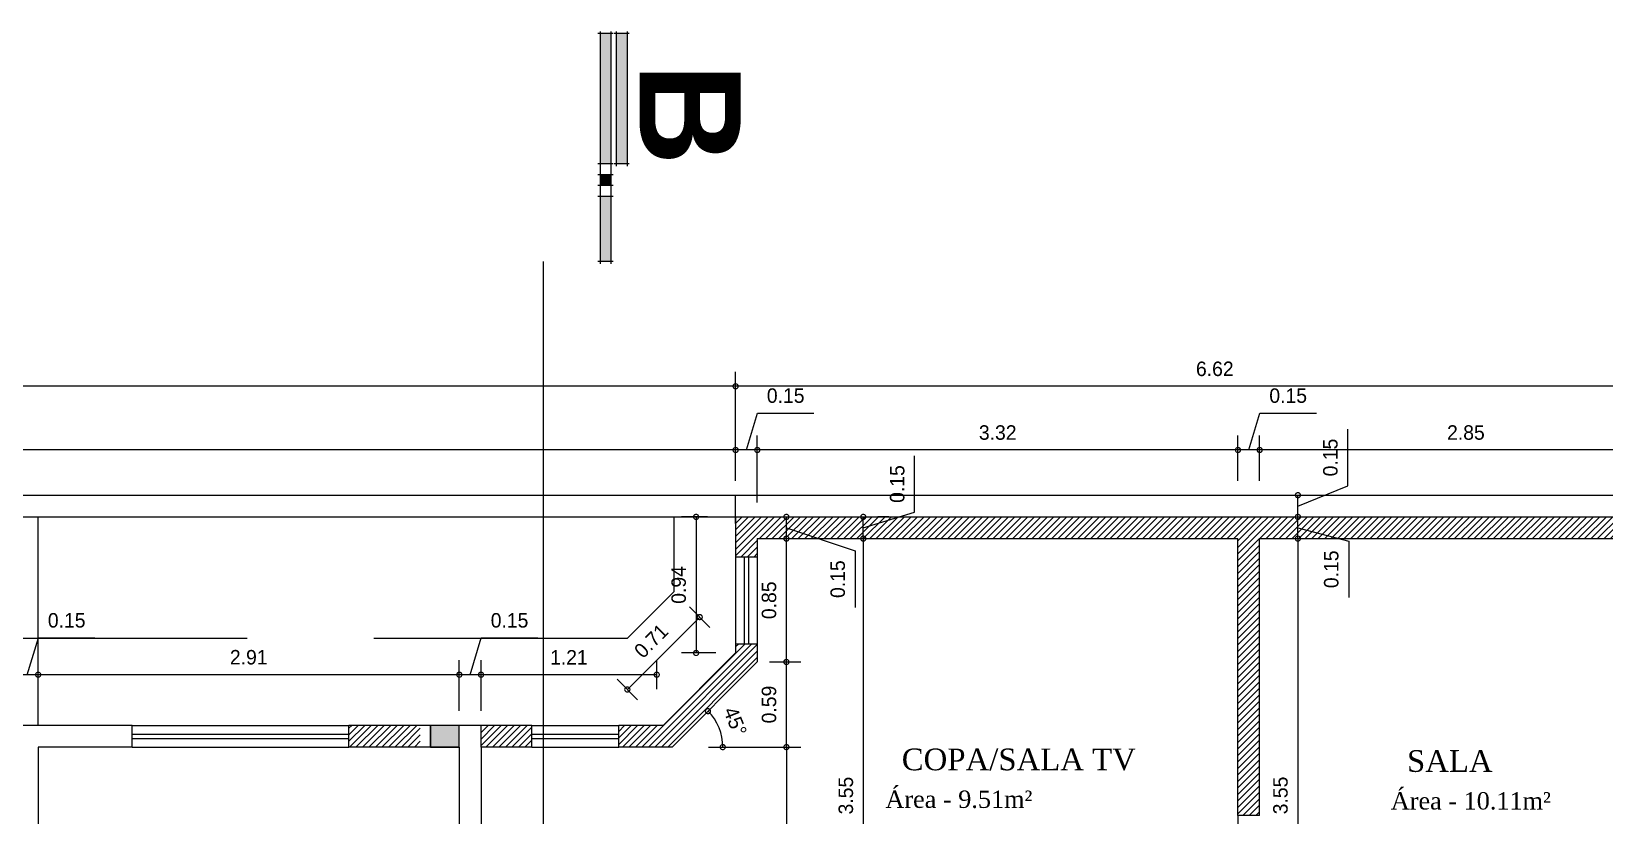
# Model space of a CAD drawing. Extents: x 130 to 509, y 87 to 225.
# Drawn here: x 296.37 to 307.24, y 131.88 to 137.29 of the extents above; entities that cross this region are included whole.
import ezdxf

# ---------------------------------------------------------------- set-up
doc = ezdxf.new("R2010")
doc.units = 0
doc.header["$LTSCALE"] = 7
doc.linetypes.add('ACAD_ISO05W100', pattern=[37.5, 24, -3, 0.5, -3, 0.5, -3, 0.5, -3])
doc.linetypes.add('HIDDEN', pattern=[0.375, 0.25, -0.125])
doc.layers.get('0').update_dxf_attribs({"linetype": 'CONTINUOUS'})
doc.layers.get('DEFPOINTS').update_dxf_attribs({"linetype": 'CONTINUOUS'})
for name, color, linetype in [('01', 7, 'CONTINUOUS'), ('02', 2, 'CONTINUOUS'), ('03', 3, 'CONTINUOUS'), ('04', 4, 'CONTINUOUS'), ('06', 6, 'CONTINUOUS'), ('20', 2, 'CONTINUOUS'), ('40', 4, 'CONTINUOUS'), ('CORTE', 5, 'ACAD_ISO05W100'), ('COTAS', 7, 'CONTINUOUS'), ('CT', 8, 'CONTINUOUS'), ('TEXTO', 3, 'CONTINUOUS')]:
    doc.layers.add(name, color=color, linetype=linetype)
doc.styles.add('SANSSERIFBOLD', font='sasb____.pfb')
doc.styles.add('TIMES', font='times.ttf')
doc.dimstyles.get("Standard").update_dxf_attribs({"dimtxt": 0.18, "dimasz": 0.18, "dimexe": 0.18, "dimexo": 0.0625, "dimgap": 0.09, "dimtad": 0, "dimtih": 1, "dimtoh": 1, "dimdec": 4, "dimzin": 0, "dimdsep": 46, "dimtxsty": 'Standard', "dimcen": 0.09, "dimadec": 0, "dimazin": 0, "dimtfac": 1, "dimtdec": 4, "dimtofl": 0, "dimtmove": 0, "dimatfit": 3, "dimfxl": 1, "dimtolj": 1, "dimtzin": 0, "dimarcsym": 0})
pattern_1 = [(45, (0, -11.625876), (-0.0224506403, 0.0224506403), [])]

# ---------------------------------------------------------------- blocks, each defined once
blk = doc.blocks.new('_DOTSMALL')
at = {"color": 0, "linetype": 'ByBlock', "const_width": 0.5}
blk.add_lwpolyline([(-0.0625, 0, 1), (0.0625, 0, 1)], format="xyb", close=True, dxfattribs=at)
blk = doc.blocks.new('*D93')
at = {"color": 0, "linetype": 'ByBlock'}
for p, q in [((301.049, 143.974), (301.688, 143.974)), ((301.588, 143.974), (301.588, 141.864)), ((301.268, 141.864), (301.688, 141.864))]:
    blk.add_line(p, q, dxfattribs=at)
at = {"layer": 'DEFPOINTS', "color": 0, "linetype": 'ByBlock'}
for p in [(300.799, 143.974), (301.018, 141.864), (301.588, 141.864)]:
    blk.add_point(p, dxfattribs=at)
at = {"color": 0, "linetype": 'ByBlock', "xscale": 0.07, "yscale": 0.07, "zscale": 0.07}
for p, rotation in [((301.588, 143.974), 90), ((301.588, 141.864), 270)]:
    blk.add_blockref('_DOTSMALL', p, dxfattribs=dict(at, rotation=rotation))
at = {"color": 2, "linetype": 'ByBlock', "insert": (301.468, 142.919), "char_height": 0.1, "attachment_point": 5, "rotation": 90}
blk.add_mtext('\\A1;2.11', dxfattribs=at)
blk = doc.blocks.new('*D114')
at = {"layer": 'COTAS', "color": 0}
for p, q in [((304.858, 134.188), (304.858, 134.5)), ((307.708, 134.4), (304.858, 134.4))]:
    blk.add_line(p, q, dxfattribs=at)
at = {"layer": 'DEFPOINTS', "color": 0}
for p in [(304.858, 134.4), (304.858, 133.938), (307.708, 133.938)]:
    blk.add_point(p, dxfattribs=at)
at = {"layer": 'COTAS', "color": 0, "xscale": 0.07, "yscale": 0.07, "zscale": 0.07, "rotation": 180}
blk.add_blockref('_DOTSMALL', (304.858, 134.4), dxfattribs=at)
at = {"layer": 'COTAS', "color": 0, "xscale": 0.07, "yscale": 0.07, "zscale": 0.07}
blk.add_blockref('_DOTSMALL', (307.708, 134.4), dxfattribs=at)
at = {"layer": 'COTAS', "color": 2, "insert": (306.283, 134.52), "char_height": 0.1, "attachment_point": 5}
blk.add_mtext('\\A1;2.85', dxfattribs=at)
blk = doc.blocks.new('*D115')
at = {"layer": 'COTAS', "color": 0}
for p, q in [((304.783, 134.4), (304.86, 134.655)), ((304.86, 134.655), (305.25, 134.655)), ((304.708, 134.188), (304.708, 134.5)), ((304.858, 134.4), (304.708, 134.4))]:
    blk.add_line(p, q, dxfattribs=at)
at = {"layer": 'DEFPOINTS', "color": 0}
for p in [(304.708, 134.4), (304.708, 133.938), (304.858, 133.938)]:
    blk.add_point(p, dxfattribs=at)
at = {"layer": 'COTAS', "color": 0, "xscale": 0.07, "yscale": 0.07, "zscale": 0.07, "rotation": 180}
blk.add_blockref('_DOTSMALL', (304.708, 134.4), dxfattribs=at)
at = {"layer": 'COTAS', "color": 0, "xscale": 0.07, "yscale": 0.07, "zscale": 0.07}
blk.add_blockref('_DOTSMALL', (304.858, 134.4), dxfattribs=at)
at = {"layer": 'COTAS', "color": 2, "insert": (305.055, 134.775), "char_height": 0.1, "attachment_point": 5}
blk.add_mtext('\\A1;0.15', dxfattribs=at)
blk = doc.blocks.new('*D116')
at = {"layer": 'COTAS', "color": 0}
for p, q in [((301.387, 134.038), (301.387, 134.5)), ((304.708, 134.4), (301.387, 134.4))]:
    blk.add_line(p, q, dxfattribs=at)
at = {"layer": 'DEFPOINTS', "color": 0}
for p in [(301.387, 134.4), (301.387, 133.788), (304.708, 133.788)]:
    blk.add_point(p, dxfattribs=at)
at = {"layer": 'COTAS', "color": 0, "xscale": 0.07, "yscale": 0.07, "zscale": 0.07, "rotation": 180}
blk.add_blockref('_DOTSMALL', (301.387, 134.4), dxfattribs=at)
at = {"layer": 'COTAS', "color": 0, "xscale": 0.07, "yscale": 0.07, "zscale": 0.07}
blk.add_blockref('_DOTSMALL', (304.708, 134.4), dxfattribs=at)
at = {"layer": 'COTAS', "color": 2, "insert": (303.048, 134.52), "char_height": 0.1, "attachment_point": 5}
blk.add_mtext('\\A1;3.32', dxfattribs=at)
blk = doc.blocks.new('*D117')
at = {"layer": 'COTAS', "color": 0}
for p, q in [((301.312, 134.4), (301.388, 134.655)), ((301.388, 134.655), (301.778, 134.655)), ((301.237, 134.188), (301.237, 134.5)), ((301.387, 134.4), (301.237, 134.4))]:
    blk.add_line(p, q, dxfattribs=at)
at = {"layer": 'DEFPOINTS', "color": 0}
for p in [(301.237, 134.4), (301.237, 133.938), (301.387, 133.788)]:
    blk.add_point(p, dxfattribs=at)
at = {"layer": 'COTAS', "color": 0, "xscale": 0.07, "yscale": 0.07, "zscale": 0.07, "rotation": 180}
blk.add_blockref('_DOTSMALL', (301.237, 134.4), dxfattribs=at)
at = {"layer": 'COTAS', "color": 0, "xscale": 0.07, "yscale": 0.07, "zscale": 0.07}
blk.add_blockref('_DOTSMALL', (301.387, 134.4), dxfattribs=at)
at = {"layer": 'COTAS', "color": 2, "insert": (301.583, 134.775), "char_height": 0.1, "attachment_point": 5}
blk.add_mtext('\\A1;0.15', dxfattribs=at)
blk = doc.blocks.new('*D118')
at = {"layer": 'COTAS', "color": 0}
for p, q in [((301.471, 132.936), (301.688, 132.936)), ((301.588, 132.348), (301.588, 132.936))]:
    blk.add_line(p, q, dxfattribs=at)
at = {"layer": 'DEFPOINTS', "color": 0}
for p in [(301.221, 132.936), (301.588, 132.936), (300.799, 132.348)]:
    blk.add_point(p, dxfattribs=at)
at = {"layer": 'COTAS', "color": 0, "xscale": 0.07, "yscale": 0.07, "zscale": 0.07}
for p, rotation in [((301.588, 132.936), 90), ((301.588, 132.348), 270)]:
    blk.add_blockref('_DOTSMALL', p, dxfattribs=dict(at, rotation=rotation))
at = {"layer": 'COTAS', "color": 2, "insert": (301.468, 132.642), "char_height": 0.1, "attachment_point": 5, "rotation": 90}
blk.add_mtext('\\A1;0.59', dxfattribs=at)
blk = doc.blocks.new('*D119')
at = {"color": 0, "linetype": 'ByBlock'}
for p, q in [((300.93, 145.564), (300.751, 145.564)), ((300.851, 145.564), (300.851, 144.624)), ((300.987, 144.624), (300.751, 144.624))]:
    blk.add_line(p, q, dxfattribs=at)
at = {"layer": 'DEFPOINTS', "color": 0, "linetype": 'ByBlock'}
for p in [(301.18, 145.564), (300.851, 144.624), (301.237, 144.624)]:
    blk.add_point(p, dxfattribs=at)
at = {"color": 0, "linetype": 'ByBlock', "xscale": 0.07, "yscale": 0.07, "zscale": 0.07}
for p, rotation in [((300.851, 145.564), 90), ((300.851, 144.624), 270)]:
    blk.add_blockref('_DOTSMALL', p, dxfattribs=dict(at, rotation=rotation))
at = {"color": 2, "linetype": 'ByBlock', "insert": (300.731, 145.094), "char_height": 0.1, "attachment_point": 5, "rotation": 90}
blk.add_mtext('\\A1;0.94', dxfattribs=at)
blk = doc.blocks.new('*D120')
at = {"color": 0, "linetype": 'ByBlock'}
for p, q in [((301.06, 144.801), (300.918, 144.943)), ((300.989, 144.872), (300.489, 144.372)), ((300.56, 144.301), (300.418, 144.443))]:
    blk.add_line(p, q, dxfattribs=at)
at = {"layer": 'DEFPOINTS', "color": 0, "linetype": 'ByBlock'}
for p in [(301.237, 144.624), (300.489, 144.372), (300.737, 144.124)]:
    blk.add_point(p, dxfattribs=at)
at = {"color": 0, "linetype": 'ByBlock', "xscale": 0.07, "yscale": 0.07, "zscale": 0.07}
for p, rotation in [((300.989, 144.872), 44.99999999999025), ((300.489, 144.372), 224.9999999999903)]:
    blk.add_blockref('_DOTSMALL', p, dxfattribs=dict(at, rotation=rotation))
at = {"color": 2, "linetype": 'ByBlock', "insert": (300.654, 144.707), "char_height": 0.1, "attachment_point": 5, "rotation": 45}
blk.add_mtext('\\A1;0.71', dxfattribs=at)
blk = doc.blocks.new('*D121')
at = {"color": 0, "linetype": 'ByBlock'}
for p, q in [((299.478, 144.224), (299.478, 144.574)), ((300.692, 144.374), (300.692, 144.574)), ((300.692, 144.474), (299.478, 144.474))]:
    blk.add_line(p, q, dxfattribs=at)
at = {"layer": 'DEFPOINTS', "color": 0, "linetype": 'ByBlock'}
for p in [(299.478, 144.474), (300.692, 144.124), (299.478, 143.974)]:
    blk.add_point(p, dxfattribs=at)
at = {"color": 0, "linetype": 'ByBlock', "xscale": 0.07, "yscale": 0.07, "zscale": 0.07, "rotation": 180}
blk.add_blockref('_DOTSMALL', (299.478, 144.474), dxfattribs=at)
at = {"color": 0, "linetype": 'ByBlock', "xscale": 0.07, "yscale": 0.07, "zscale": 0.07}
blk.add_blockref('_DOTSMALL', (300.692, 144.474), dxfattribs=at)
at = {"color": 2, "linetype": 'ByBlock', "insert": (300.085, 144.594), "char_height": 0.1, "attachment_point": 5}
blk.add_mtext('\\A1;1.21', dxfattribs=at)
blk = doc.blocks.new('*D122')
at = {"layer": 'COTAS', "color": 0}
for p, q in [((299.403, 132.848), (299.48, 133.103)), ((299.48, 133.103), (299.87, 133.103)), ((299.328, 132.598), (299.328, 132.948)), ((299.478, 132.848), (299.328, 132.848))]:
    blk.add_line(p, q, dxfattribs=at)
at = {"layer": 'DEFPOINTS', "color": 0}
for p in [(299.328, 132.848), (299.328, 132.348), (299.478, 132.348)]:
    blk.add_point(p, dxfattribs=at)
at = {"layer": 'COTAS', "color": 0, "xscale": 0.07, "yscale": 0.07, "zscale": 0.07, "rotation": 180}
blk.add_blockref('_DOTSMALL', (299.328, 132.848), dxfattribs=at)
at = {"layer": 'COTAS', "color": 0, "xscale": 0.07, "yscale": 0.07, "zscale": 0.07}
blk.add_blockref('_DOTSMALL', (299.478, 132.848), dxfattribs=at)
at = {"layer": 'COTAS', "color": 2, "insert": (299.675, 133.223), "char_height": 0.1, "attachment_point": 5}
blk.add_mtext('\\A1;0.15', dxfattribs=at)
blk = doc.blocks.new('*D123')
at = {"layer": 'COTAS', "color": 0}
for p, q in [((296.418, 132.598), (296.418, 132.948)), ((299.328, 132.848), (296.418, 132.848))]:
    blk.add_line(p, q, dxfattribs=at)
at = {"layer": 'DEFPOINTS', "color": 0}
for p in [(296.418, 132.848), (296.418, 132.348), (299.328, 132.348)]:
    blk.add_point(p, dxfattribs=at)
at = {"layer": 'COTAS', "color": 0, "xscale": 0.07, "yscale": 0.07, "zscale": 0.07, "rotation": 180}
blk.add_blockref('_DOTSMALL', (296.418, 132.848), dxfattribs=at)
at = {"layer": 'COTAS', "color": 0, "xscale": 0.07, "yscale": 0.07, "zscale": 0.07}
blk.add_blockref('_DOTSMALL', (299.328, 132.848), dxfattribs=at)
at = {"layer": 'COTAS', "color": 2, "insert": (297.873, 132.968), "char_height": 0.1, "attachment_point": 5}
blk.add_mtext('\\A1;2.91', dxfattribs=at)
blk = doc.blocks.new('*D182')
at = {"layer": 'COTAS', "color": 0}
for p, q in [((301.432, 133.788), (301.488, 133.788)), ((301.588, 132.936), (301.588, 133.788))]:
    blk.add_line(p, q, dxfattribs=at)
at = {"layer": 'DEFPOINTS', "color": 0}
for p in [(301.588, 133.788), (301.682, 133.788), (301.387, 132.936)]:
    blk.add_point(p, dxfattribs=at)
at = {"layer": 'COTAS', "color": 0, "xscale": 0.07, "yscale": 0.07, "zscale": 0.07}
for p, rotation in [((301.588, 133.788), 90), ((301.588, 132.936), 270)]:
    blk.add_blockref('_DOTSMALL', p, dxfattribs=dict(at, rotation=rotation))
at = {"layer": 'COTAS', "color": 2, "insert": (301.468, 133.362), "char_height": 0.1, "attachment_point": 5, "rotation": 90}
blk.add_mtext('\\A1;0.85', dxfattribs=at)
blk = doc.blocks.new('*D183')
at = {"layer": 'COTAS', "color": 0}
for p, q in [((301.432, 133.938), (301.488, 133.938)), ((301.588, 133.788), (301.588, 133.938)), ((301.588, 133.863), (302.063, 133.703)), ((302.063, 133.703), (302.063, 133.313))]:
    blk.add_line(p, q, dxfattribs=at)
at = {"layer": 'DEFPOINTS', "color": 0}
for p in [(301.588, 133.938), (301.682, 133.938), (301.682, 133.788)]:
    blk.add_point(p, dxfattribs=at)
at = {"layer": 'COTAS', "color": 0, "xscale": 0.07, "yscale": 0.07, "zscale": 0.07}
for p, rotation in [((301.588, 133.938), 90), ((301.588, 133.788), 270)]:
    blk.add_blockref('_DOTSMALL', p, dxfattribs=dict(at, rotation=rotation))
at = {"layer": 'COTAS', "color": 2, "insert": (301.943, 133.508), "char_height": 0.1, "attachment_point": 5, "rotation": 90}
blk.add_mtext('\\A1;0.15', dxfattribs=at)
blk = doc.blocks.new('*D184')
at = {"layer": 'COTAS', "color": 0}
for p, q in [((284.928, 134.188), (284.928, 134.5)), ((301.237, 134.4), (284.928, 134.4))]:
    blk.add_line(p, q, dxfattribs=at)
at = {"layer": 'DEFPOINTS', "color": 0}
for p in [(284.928, 134.4), (284.928, 133.938), (301.237, 133.938)]:
    blk.add_point(p, dxfattribs=at)
at = {"layer": 'COTAS', "color": 0, "xscale": 0.07, "yscale": 0.07, "zscale": 0.07, "rotation": 180}
blk.add_blockref('_DOTSMALL', (284.928, 134.4), dxfattribs=at)
at = {"layer": 'COTAS', "color": 0, "xscale": 0.07, "yscale": 0.07, "zscale": 0.07}
blk.add_blockref('_DOTSMALL', (301.237, 134.4), dxfattribs=at)
at = {"layer": 'COTAS', "color": 2, "insert": (293.083, 134.52), "char_height": 0.1, "attachment_point": 5}
blk.add_mtext('\\A1;16.31', dxfattribs=at)
blk = doc.blocks.new('*D186')
at = {"layer": 'COTAS', "color": 0}
for p, q in [((296.343, 132.848), (296.42, 133.103)), ((296.42, 133.103), (296.81, 133.103)), ((296.268, 132.598), (296.268, 132.948)), ((296.418, 132.848), (296.268, 132.848))]:
    blk.add_line(p, q, dxfattribs=at)
at = {"layer": 'DEFPOINTS', "color": 0}
for p in [(296.268, 132.848), (296.268, 132.348), (296.418, 132.348)]:
    blk.add_point(p, dxfattribs=at)
at = {"layer": 'COTAS', "color": 0, "xscale": 0.07, "yscale": 0.07, "zscale": 0.07, "rotation": 180}
blk.add_blockref('_DOTSMALL', (296.268, 132.848), dxfattribs=at)
at = {"layer": 'COTAS', "color": 0, "xscale": 0.07, "yscale": 0.07, "zscale": 0.07}
blk.add_blockref('_DOTSMALL', (296.418, 132.848), dxfattribs=at)
at = {"layer": 'COTAS', "color": 2, "insert": (296.615, 133.223), "char_height": 0.1, "attachment_point": 5}
blk.add_mtext('\\A1;0.15', dxfattribs=at)
blk = doc.blocks.new('*D189')
at = {"color": 0, "linetype": 'ByBlock'}
for p, q in [((305.108, 145.414), (305.222, 145.414)), ((305.122, 145.414), (305.122, 141.867)), ((305.108, 141.867), (305.222, 141.867))]:
    blk.add_line(p, q, dxfattribs=at)
at = {"layer": 'DEFPOINTS', "color": 0, "linetype": 'ByBlock'}
for p in [(304.858, 145.414), (304.858, 141.867), (305.122, 141.867)]:
    blk.add_point(p, dxfattribs=at)
at = {"color": 0, "linetype": 'ByBlock', "xscale": 0.07, "yscale": 0.07, "zscale": 0.07}
for p, rotation in [((305.122, 145.414), 90), ((305.122, 141.867), 270)]:
    blk.add_blockref('_DOTSMALL', p, dxfattribs=dict(at, rotation=rotation))
at = {"color": 2, "linetype": 'ByBlock', "insert": (305.002, 143.64), "char_height": 0.1, "attachment_point": 5, "rotation": 90}
blk.add_mtext('\\A1;3.55', dxfattribs=at)
blk = doc.blocks.new('*D194')
at = {"layer": 'COTAS', "color": 0}
for p, q in [((304.891, 133.938), (305.022, 133.938)), ((305.122, 133.788), (305.122, 133.938)), ((305.122, 133.863), (305.473, 133.771)), ((305.473, 133.771), (305.473, 133.381))]:
    blk.add_line(p, q, dxfattribs=at)
at = {"layer": 'DEFPOINTS', "color": 0}
for p in [(305.122, 133.938), (305.141, 133.938), (304.858, 133.788)]:
    blk.add_point(p, dxfattribs=at)
at = {"layer": 'COTAS', "color": 0, "xscale": 0.07, "yscale": 0.07, "zscale": 0.07}
for p, rotation in [((305.122, 133.938), 90), ((305.122, 133.788), 270)]:
    blk.add_blockref('_DOTSMALL', p, dxfattribs=dict(at, rotation=rotation))
at = {"layer": 'COTAS', "color": 2, "insert": (305.353, 133.576), "char_height": 0.1, "attachment_point": 5, "rotation": 90}
blk.add_mtext('\\A1;0.15', dxfattribs=at)
blk = doc.blocks.new('*D195')
at = {"layer": 'COTAS', "color": 0}
for p, q in [((305.467, 134.153), (305.467, 134.543)), ((305.122, 134.013), (305.467, 134.153)), ((304.891, 134.088), (305.022, 134.088)), ((305.122, 133.938), (305.122, 134.088))]:
    blk.add_line(p, q, dxfattribs=at)
at = {"layer": 'DEFPOINTS', "color": 0}
for p in [(305.122, 134.088), (305.141, 134.088), (305.141, 133.938)]:
    blk.add_point(p, dxfattribs=at)
at = {"layer": 'COTAS', "color": 0, "xscale": 0.07, "yscale": 0.07, "zscale": 0.07}
for p, rotation in [((305.122, 134.088), 90), ((305.122, 133.938), 270)]:
    blk.add_blockref('_DOTSMALL', p, dxfattribs=dict(at, rotation=rotation))
at = {"layer": 'COTAS', "color": 2, "insert": (305.347, 134.348), "char_height": 0.1, "attachment_point": 5, "rotation": 90}
blk.add_mtext('\\A1;0.15', dxfattribs=at)
blk = doc.blocks.new('*D200')
at = {"color": 0, "linetype": 'ByBlock'}
for p, q in [((301.237, 145.814), (301.237, 146.566)), ((307.858, 145.814), (307.858, 146.566)), ((307.858, 146.466), (301.237, 146.466))]:
    blk.add_line(p, q, dxfattribs=at)
at = {"layer": 'DEFPOINTS', "color": 0, "linetype": 'ByBlock'}
for p in [(301.237, 146.466), (301.237, 145.564), (307.858, 145.564)]:
    blk.add_point(p, dxfattribs=at)
at = {"color": 0, "linetype": 'ByBlock', "xscale": 0.07, "yscale": 0.07, "zscale": 0.07, "rotation": 180}
blk.add_blockref('_DOTSMALL', (301.237, 146.466), dxfattribs=at)
at = {"color": 0, "linetype": 'ByBlock', "xscale": 0.07, "yscale": 0.07, "zscale": 0.07}
blk.add_blockref('_DOTSMALL', (307.858, 146.466), dxfattribs=at)
at = {"color": 2, "linetype": 'ByBlock', "insert": (304.548, 146.586), "char_height": 0.1, "attachment_point": 5}
blk.add_mtext('\\A1;6.62', dxfattribs=at)
blk = doc.blocks.new('*D203')
at = {"layer": 'COTAS', "color": 0}
for p, q in [((284.928, 134.188), (284.928, 134.94)), ((301.237, 134.84), (284.928, 134.84))]:
    blk.add_line(p, q, dxfattribs=at)
at = {"layer": 'DEFPOINTS', "color": 0}
for p in [(284.928, 134.84), (284.928, 133.938), (301.237, 133.938)]:
    blk.add_point(p, dxfattribs=at)
at = {"layer": 'COTAS', "color": 0, "xscale": 0.07, "yscale": 0.07, "zscale": 0.07, "rotation": 180}
blk.add_blockref('_DOTSMALL', (284.928, 134.84), dxfattribs=at)
at = {"layer": 'COTAS', "color": 0, "xscale": 0.07, "yscale": 0.07, "zscale": 0.07}
blk.add_blockref('_DOTSMALL', (301.237, 134.84), dxfattribs=at)
at = {"layer": 'COTAS', "color": 2, "insert": (293.083, 134.96), "char_height": 0.1, "attachment_point": 5}
blk.add_mtext('\\A1;16.31', dxfattribs=at)
blk = doc.blocks.new('*D244')
at = {"layer": '01', "color": 0}
blk.add_arc((300.799, 132.348), 0.35, 0, 45, dxfattribs=at)
at = {"layer": 'DEFPOINTS', "color": 0}
for p in [(301.387, 132.936), (301.102, 132.523), (300.799, 132.348), (300.799, 132.348), (301.426, 132.348)]:
    blk.add_point(p, dxfattribs=at)
at = {"layer": '01', "color": 0, "xscale": 0.07, "yscale": 0.07, "zscale": 0.07}
for p, rotation in [((301.046, 132.596), 134.9999999999915), ((301.148, 132.348), 270.0000000000017)]:
    blk.add_blockref('_DOTSMALL', p, dxfattribs=dict(at, rotation=rotation))
at = {"layer": '01', "color": 2, "insert": (301.234, 132.525), "char_height": 0.1, "attachment_point": 5, "rotation": 292.1275}
blk.add_mtext('\\A1;45°', dxfattribs=at)
blk = doc.blocks.new('*D251')
at = {"color": 0, "linetype": 'ByBlock'}
for p, q in [((301.637, 133.788), (302.219, 133.788)), ((302.119, 133.788), (302.119, 130.238)), ((301.518, 130.238), (302.219, 130.238))]:
    blk.add_line(p, q, dxfattribs=at)
at = {"layer": 'DEFPOINTS', "color": 0, "linetype": 'ByBlock'}
for p in [(301.387, 133.788), (301.268, 130.238), (302.119, 130.238)]:
    blk.add_point(p, dxfattribs=at)
at = {"color": 0, "linetype": 'ByBlock', "xscale": 0.07, "yscale": 0.07, "zscale": 0.07}
for p, rotation in [((302.119, 133.788), 90), ((302.119, 130.238), 270)]:
    blk.add_blockref('_DOTSMALL', p, dxfattribs=dict(at, rotation=rotation))
at = {"color": 2, "linetype": 'ByBlock', "insert": (301.999, 132.013), "char_height": 0.1, "attachment_point": 5, "rotation": 90}
blk.add_mtext('\\A1;3.55', dxfattribs=at)
blk = doc.blocks.new('*D256')
at = {"layer": 'COTAS', "color": 0}
for p, q in [((302.474, 133.97), (302.474, 134.36)), ((302.119, 133.863), (302.474, 133.97)), ((302.119, 133.788), (302.119, 133.938)), ((302.295, 133.938), (302.219, 133.938))]:
    blk.add_line(p, q, dxfattribs=at)
at = {"layer": 'DEFPOINTS', "color": 0}
for p in [(302.045, 133.938), (302.119, 133.938), (301.387, 133.788)]:
    blk.add_point(p, dxfattribs=at)
at = {"layer": 'COTAS', "color": 0, "xscale": 0.07, "yscale": 0.07, "zscale": 0.07}
for p, rotation in [((302.119, 133.938), 90), ((302.119, 133.788), 270)]:
    blk.add_blockref('_DOTSMALL', p, dxfattribs=dict(at, rotation=rotation))
at = {"layer": 'COTAS', "color": 2, "insert": (302.354, 134.165), "char_height": 0.1, "attachment_point": 5, "rotation": 90}
blk.add_mtext('\\A1;0.15', dxfattribs=at)
blk = doc.blocks.new('CT')
at = {"layer": 'CT'}
for p, q in [((-2.14, 0.25), (-0.9, 0.25)), ((-2.14, 0.15), (-0.9, 0.15)), ((-2.12, 0.27), (-2.12, 0.13)), ((-0.92, 0.27), (-0.92, 0.13)), ((-2.14, 0.1), (0, 0.1)), ((-2.14, 0), (0, 0)), ((-2.12, 0.12), (-2.12, -0.02)), ((-0.92, 0.12), (-0.92, -0.02)), ((-0.82, 0.12), (-0.82, -0.02)), ((-0.72, 0.12), (-0.72, -0.02)), ((-0.62, 0.12), (-0.62, -0.02)), ((-0.02, 0.12), (-0.02, -0.02))]:
    blk.add_line(p, q, dxfattribs=at)
for points in [[(-2.12, 0.15), (-0.92, 0.15), (-2.12, 0.25), (-0.92, 0.25)], [(-2.12, 0), (-0.92, 0), (-2.12, 0.1), (-0.92, 0.1)], [(-0.82, 0), (-0.72, 0), (-0.82, 0.1), (-0.72, 0.1)], [(-0.62, 0), (-0.02, 0), (-0.62, 0.1), (-0.02, 0.1)]]:
    blk.add_solid(points, dxfattribs=at)
blk = doc.blocks.new('A$C1A152EBB')
at = {"layer": 'CORTE'}
blk.add_line((0, 14.468), (0, 1.59), dxfattribs=at)
at = {"layer": 'CORTE', "yscale": 0.75, "zscale": 0.75, "rotation": 270}
for p, xscale in [((0.392, 14.453), 0.75), ((0.392, 1.605), -0.75)]:
    blk.add_blockref('CT', p, dxfattribs=dict(at, xscale=xscale))
at = {"layer": 'CORTE', "color": 4, "style": 'SANSSERIFBOLD'}
for p in [(0.665, 15.839), (0.648, 0.729)]:
    blk.add_text('B', height=0.7, rotation=270, dxfattribs=at).set_placement(p)

msp = doc.modelspace()

# ---------------------------------------------------------------- hatches: boundary and pattern name
at = {"layer": '40'}
msp.add_hatch(color=256, dxfattribs=at).paths.add_polyline_path([(299.328, 132.348), (299.328, 132.498), (299.128, 132.498), (299.128, 132.348)])
at = {"layer": 'COTAS'}
h = msp.add_hatch(dxfattribs=at)
h.set_pattern_fill('ANSI31', color=256, scale=0.01, style=0)
h.set_pattern_definition(pattern_1)
h.paths.add_polyline_path([(304.708, 133.938), (301.237, 133.938), (301.237, 133.662), (301.387, 133.662), (301.387, 133.788), (304.708, 133.788)])
h = msp.add_hatch(dxfattribs=at)
h.set_pattern_fill('ANSI31', color=256, scale=0.01, style=0)
h.set_pattern_definition(pattern_1)
h.paths.add_polyline_path([(304.858, 133.788), (304.858, 133.938), (304.708, 133.938), (304.708, 133.788), (304.708, 131.875), (304.858, 131.875)])
h = msp.add_hatch(dxfattribs=at)
h.set_pattern_fill('ANSI31', color=256, scale=0.01, style=0)
h.set_pattern_definition(pattern_1)
h.paths.add_polyline_path([(307.858, 133.938), (304.858, 133.938), (304.858, 133.788), (307.708, 133.788), (307.708, 133.722), (307.858, 133.722)])
h = msp.add_hatch(dxfattribs=at)
h.set_pattern_fill('ANSI31', color=256, scale=0.01, style=0)
h.set_pattern_definition(pattern_1)
h.paths.add_polyline_path([(299.478, 132.498), (299.478, 132.348), (299.829, 132.348), (299.829, 132.498)])
h.paths.add_polyline_path([(300.799, 132.348), (301.387, 132.936), (301.387, 133.062), (301.237, 133.062), (301.237, 132.998), (300.737, 132.498), (300.429, 132.498), (300.429, 132.348)])
h = msp.add_hatch(dxfattribs=at)
h.set_pattern_fill('ANSI31', color=256, scale=0.01, style=0)
h.set_pattern_definition(pattern_1)
h.paths.add_polyline_path([(299.058, 132.498), (298.564, 132.498), (298.564, 132.348), (299.058, 132.348)])

# ---------------------------------------------------------------- linework, layer by layer
at = {"layer": '02'}
msp.add_line((296.418, 132.498), (296.418, 133.938), dxfattribs=at)
at = {"layer": '02', "linetype": 'HIDDEN'}
for p, q in [((300.812, 133.422), (300.812, 133.938)), ((300.488, 133.098), (300.812, 133.422)), ((300.488, 133.098), (293.348, 133.098))]:
    msp.add_line(p, q, dxfattribs=at)
at = {"layer": '03'}
for p, q in [((301.297, 133.662), (301.297, 133.062)), ((301.327, 133.662), (301.327, 133.062)), ((297.067, 132.438), (298.564, 132.438)), ((297.067, 132.408), (298.564, 132.408)), ((299.829, 132.438), (300.429, 132.438)), ((299.829, 132.408), (300.429, 132.408)), ((304.708, 131.875), (304.708, 131.125))]:
    msp.add_line(p, q, dxfattribs=at)
at = {"layer": '04'}
for p, q in [((284.778, 134.088), (301.237, 134.088)), ((284.928, 133.938), (301.237, 133.938)), ((299.128, 132.348), (299.128, 132.498))]:
    msp.add_line(p, q, dxfattribs=at)
at = {"layer": '06'}
for p, q in [((301.237, 134.088), (307.858, 134.088)), ((301.237, 133.893), (301.237, 134.088)), ((301.237, 133.938), (307.858, 133.938)), ((301.237, 133.938), (301.237, 133.662)), ((301.387, 133.788), (304.708, 133.788)), ((301.387, 133.788), (301.387, 133.662)), ((304.708, 131.875), (304.708, 133.788)), ((304.858, 133.788), (307.708, 133.788)), ((304.858, 131.875), (304.858, 133.788)), ((301.237, 133.662), (301.387, 133.662)), ((301.237, 133.062), (301.387, 133.062)), ((301.237, 133.062), (301.237, 132.998)), ((301.387, 133.062), (301.387, 132.936)), ((300.737, 132.498), (301.237, 132.998)), ((300.799, 132.348), (301.387, 132.936)), ((297.067, 132.498), (293.348, 132.498)), ((297.067, 132.348), (297.067, 132.498)), ((299.829, 132.498), (298.564, 132.498)), ((298.564, 132.348), (298.564, 132.498)), ((299.478, 132.348), (299.478, 132.498)), ((299.829, 132.348), (299.829, 132.498)), ((300.737, 132.498), (300.429, 132.498)), ((300.429, 132.348), (300.429, 132.498)), ((296.418, 132.348), (296.418, 130.218)), ((297.067, 132.348), (296.418, 132.348)), ((299.328, 132.348), (298.564, 132.348)), ((299.328, 132.348), (299.128, 132.348)), ((299.128, 132.348), (299.328, 132.348)), ((299.328, 132.348), (299.328, 131.208)), ((299.829, 132.348), (299.478, 132.348)), ((299.478, 132.348), (299.478, 131.208)), ((300.567, 132.348), (300.429, 132.348)), ((300.799, 132.348), (300.429, 132.348)), ((304.858, 131.875), (304.708, 131.875))]:
    msp.add_line(p, q, dxfattribs=at)
msp.add_lwpolyline([(299.328, 132.498), (299.128, 132.498), (299.128, 132.348), (299.328, 132.348)], close=True, dxfattribs=at)
at = {"layer": '20'}
for p, q in [((301.237, 133.662), (301.237, 133.062)), ((301.387, 133.662), (301.387, 133.062)), ((297.067, 132.498), (298.564, 132.498)), ((299.829, 132.498), (300.429, 132.498)), ((297.067, 132.348), (298.564, 132.348)), ((298.56, 132.348), (298.56, 132.348)), ((299.277, 132.348), (299.251, 132.348)), ((299.829, 132.348), (300.429, 132.348))]:
    msp.add_line(p, q, dxfattribs=at)

# ---------------------------------------------------------------- block references
at = {"layer": '01'}
msp.add_blockref('A$C1A152EBB', (299.908, 121.233), dxfattribs=at)

# ---------------------------------------------------------------- texts
at = {"layer": 'TEXTO', "style": 'TIMES'}
for s, height, p in [('COPA/SALA TV', 0.15, (302.385, 132.188)), ('SALA', 0.15, (305.876, 132.177)), ('Área - 9.51m²', 0.12, (302.272, 131.928)), ('Área - 10.11m²', 0.12, (305.764, 131.917))]:
    msp.add_text(s, height=height, dxfattribs=at).set_placement(p)

# ---------------------------------------------------------------- dimensions: what is measured, and where the dimension line sits
at = {"layer": '01'}
dim = msp.add_angular_dim_2l(base=(301.102, 132.523), line1=((300.799, 132.348), (301.426, 132.348)), line2=((300.799, 132.348), (301.387, 132.936)), dimstyle='Standard', override={"dimtxt": 0.1, "dimasz": 0.07, "dimexe": 0.1, "dimexo": 0.25, "dimgap": 0.07, "dimtad": 1, "dimtih": 0, "dimtoh": 0, "dimdec": 2, "dimzin": 8, "dimblk1": 'DOTSMALL', "dimblk2": 'DOTSMALL', "dimsah": 1, "dimcen": -0.1, "dimclrt": 2, "dimadec": 2, "dimazin": 2, "dimtdec": 2, "dimtofl": 1}, dxfattribs=at)
dim.commit()
dim.dimension.update_dxf_attribs({"geometry": '*D244', "text_midpoint": (301.123, 132.48), "dimtype": 162})
at = {"layer": 'COTAS'}
for base, p1, p2, picture, middle in [((284.928, 134.84), (301.237, 133.938), (284.928, 133.938), '*D203', (293.083, 134.96)), ((301.237, 134.4), (301.387, 133.788), (301.237, 133.938), '*D117', (301.458, 134.775)), ((304.708, 134.4), (304.858, 133.938), (304.708, 133.938), '*D115', (304.93, 134.775)), ((284.928, 134.4), (301.237, 133.938), (284.928, 133.938), '*D184', (293.083, 134.52)), ((301.387, 134.4), (304.708, 133.788), (301.387, 133.788), '*D116', (303.048, 134.52)), ((304.858, 134.4), (307.708, 133.938), (304.858, 133.938), '*D114', (306.283, 134.52)), ((296.268, 132.848), (296.418, 132.348), (296.268, 132.348), '*D186', (296.49, 133.223)), ((299.328, 132.848), (299.478, 132.348), (299.328, 132.348), '*D122', (299.55, 133.223)), ((296.418, 132.848), (299.328, 132.348), (296.418, 132.348), '*D123', (297.873, 132.968))]:
    dim = msp.add_linear_dim(base=base, p1=p1, p2=p2, dimstyle='Standard', override={"dimtxt": 0.1, "dimasz": 0.07, "dimexe": 0.1, "dimexo": 0.25, "dimgap": 0.07, "dimtad": 1, "dimtih": 0, "dimtoh": 0, "dimdec": 2, "dimzin": 8, "dimblk1": 'DOTSMALL', "dimblk2": 'DOTSMALL', "dimsah": 1, "dimcen": -0.1, "dimse1": 1, "dimclrt": 2, "dimtdec": 2, "dimtofl": 1, "dimtmove": 1}, dxfattribs=at)
    dim.commit()
    dim.dimension.update_dxf_attribs({"geometry": picture, "text_midpoint": middle})
for base, p1, p2, picture, middle in [((301.237, 134.84), (307.858, 133.938), (301.237, 133.938), '*D200', (304.548, 134.96)), ((299.478, 132.848), (300.692, 132.498), (299.478, 132.348), '*D121', (300.085, 132.968))]:
    dim = msp.add_linear_dim(base=base, p1=p1, p2=p2, dimstyle='Standard', override={"dimtxt": 0.1, "dimasz": 0.07, "dimexe": 0.1, "dimexo": 0.25, "dimgap": 0.07, "dimtad": 1, "dimtih": 0, "dimtoh": 0, "dimdec": 2, "dimzin": 8, "dimblk1": 'DOTSMALL', "dimblk2": 'DOTSMALL', "dimsah": 1, "dimcen": -0.1, "dimclrt": 2, "dimtdec": 2, "dimtofl": 1}, dxfattribs=at)
    dim.commit()
    dim.dimension.update_dxf_attribs({"geometry": picture, "text_midpoint": middle, "insert": (0, -11.626)})
for base, p1, p2, picture, middle in [((305.122, 134.088), (305.141, 133.938), (305.141, 134.088), '*D195', (305.467, 134.223)), ((301.588, 133.938), (301.682, 133.788), (301.682, 133.938), '*D183', (302.063, 133.633)), ((305.122, 133.938), (304.858, 133.788), (305.141, 133.938), '*D194', (305.473, 133.701))]:
    dim = msp.add_linear_dim(base=base, p1=p1, p2=p2, angle=90, dimstyle='Standard', override={"dimtxt": 0.1, "dimasz": 0.07, "dimexe": 0.1, "dimexo": 0.25, "dimgap": 0.07, "dimtad": 1, "dimtih": 0, "dimtoh": 0, "dimdec": 2, "dimzin": 8, "dimblk1": 'DOTSMALL', "dimblk2": 'DOTSMALL', "dimsah": 1, "dimcen": -0.1, "dimse1": 1, "dimclrt": 2, "dimtdec": 2, "dimtofl": 1, "dimtmove": 1}, dxfattribs=at)
    dim.commit()
    dim.dimension.update_dxf_attribs({"geometry": picture, "text_midpoint": middle, "dimtype": 160})
for base, p1, p2, override, picture, middle in [((302.119, 133.938), (301.387, 133.788), (302.045, 133.938), {"dimtxt": 0.1, "dimasz": 0.07, "dimexe": 0.1, "dimexo": 0.25, "dimgap": 0.07, "dimtad": 1, "dimtih": 0, "dimtoh": 0, "dimdec": 2, "dimzin": 8, "dimblk1": 'DOTSMALL', "dimblk2": 'DOTSMALL', "dimsah": 1, "dimcen": -0.1, "dimse1": 1, "dimclrt": 2, "dimtdec": 2, "dimtofl": 1, "dimtmove": 1}, '*D256', (302.354, 134.04)), ((302.119, 130.238), (301.387, 133.788), (301.268, 130.238), {"dimtxt": 0.1, "dimasz": 0.07, "dimexe": 0.1, "dimexo": 0.25, "dimgap": 0.07, "dimtad": 1, "dimtih": 0, "dimtoh": 0, "dimdec": 2, "dimzin": 8, "dimblk1": 'DOTSMALL', "dimblk2": 'DOTSMALL', "dimsah": 1, "dimcen": -0.1, "dimclrt": 2, "dimtdec": 2, "dimtofl": 1}, '*D251', (301.999, 132.013)), ((301.588, 133.788), (301.387, 132.936), (301.682, 133.788), {"dimtxt": 0.1, "dimasz": 0.07, "dimexe": 0.1, "dimexo": 0.25, "dimgap": 0.07, "dimtad": 1, "dimtih": 0, "dimtoh": 0, "dimdec": 2, "dimzin": 8, "dimblk1": 'DOTSMALL', "dimblk2": 'DOTSMALL', "dimsah": 1, "dimcen": -0.1, "dimse1": 1, "dimclrt": 2, "dimtdec": 2, "dimtofl": 1, "dimtmove": 1}, '*D182', (301.468, 133.362)), ((301.588, 132.936), (300.799, 132.348), (301.221, 132.936), {"dimtxt": 0.1, "dimasz": 0.07, "dimexe": 0.1, "dimexo": 0.25, "dimgap": 0.07, "dimtad": 1, "dimtih": 0, "dimtoh": 0, "dimdec": 2, "dimzin": 8, "dimblk1": 'DOTSMALL', "dimblk2": 'DOTSMALL', "dimsah": 1, "dimcen": -0.1, "dimse1": 1, "dimclrt": 2, "dimtdec": 2, "dimtofl": 1, "dimtmove": 1}, '*D118', (301.468, 132.642))]:
    dim = msp.add_linear_dim(base=base, p1=p1, p2=p2, angle=90, dimstyle='Standard', override=override, dxfattribs=at)
    dim.commit()
    dim.dimension.update_dxf_attribs({"geometry": picture, "text_midpoint": middle})
for base, p1, p2, picture, middle, set_off in [((300.964, 132.998), (301.293, 133.938), (301.35, 132.998), '*D119', (300.844, 133.468), (0.113, -11.626)), ((305.122, 130.241), (304.858, 133.788), (304.858, 130.241), '*D189', (305.002, 132.015), (0, -11.626)), ((301.588, 130.238), (300.799, 132.348), (301.018, 130.238), '*D93', (301.468, 131.293), (0, -11.626))]:
    dim = msp.add_linear_dim(base=base, p1=p1, p2=p2, angle=90, dimstyle='Standard', override={"dimtxt": 0.1, "dimasz": 0.07, "dimexe": 0.1, "dimexo": 0.25, "dimgap": 0.07, "dimtad": 1, "dimtih": 0, "dimtoh": 0, "dimdec": 2, "dimzin": 8, "dimblk1": 'DOTSMALL', "dimblk2": 'DOTSMALL', "dimsah": 1, "dimcen": -0.1, "dimclrt": 2, "dimtdec": 2, "dimtofl": 1}, dxfattribs=at)
    dim.commit()
    dim.dimension.update_dxf_attribs({"geometry": picture, "text_midpoint": middle, "insert": set_off})
dim = msp.add_aligned_dim(p1=(301.237, 132.998), p2=(300.737, 132.498), distance=-0.351, dimstyle='Standard', override={"dimtxt": 0.1, "dimasz": 0.07, "dimexe": 0.1, "dimexo": 0.25, "dimgap": 0.07, "dimtad": 1, "dimtih": 0, "dimtoh": 0, "dimdec": 2, "dimzin": 8, "dimblk1": 'DOTSMALL', "dimblk2": 'DOTSMALL', "dimsah": 1, "dimcen": -0.1, "dimclrt": 2, "dimtdec": 2, "dimtofl": 1}, dxfattribs=at)
dim.commit()
dim.dimension.update_dxf_attribs({"geometry": '*D120', "text_midpoint": (300.654, 133.081), "insert": (0, -11.626)})

doc.saveas('drawing.dxf')
